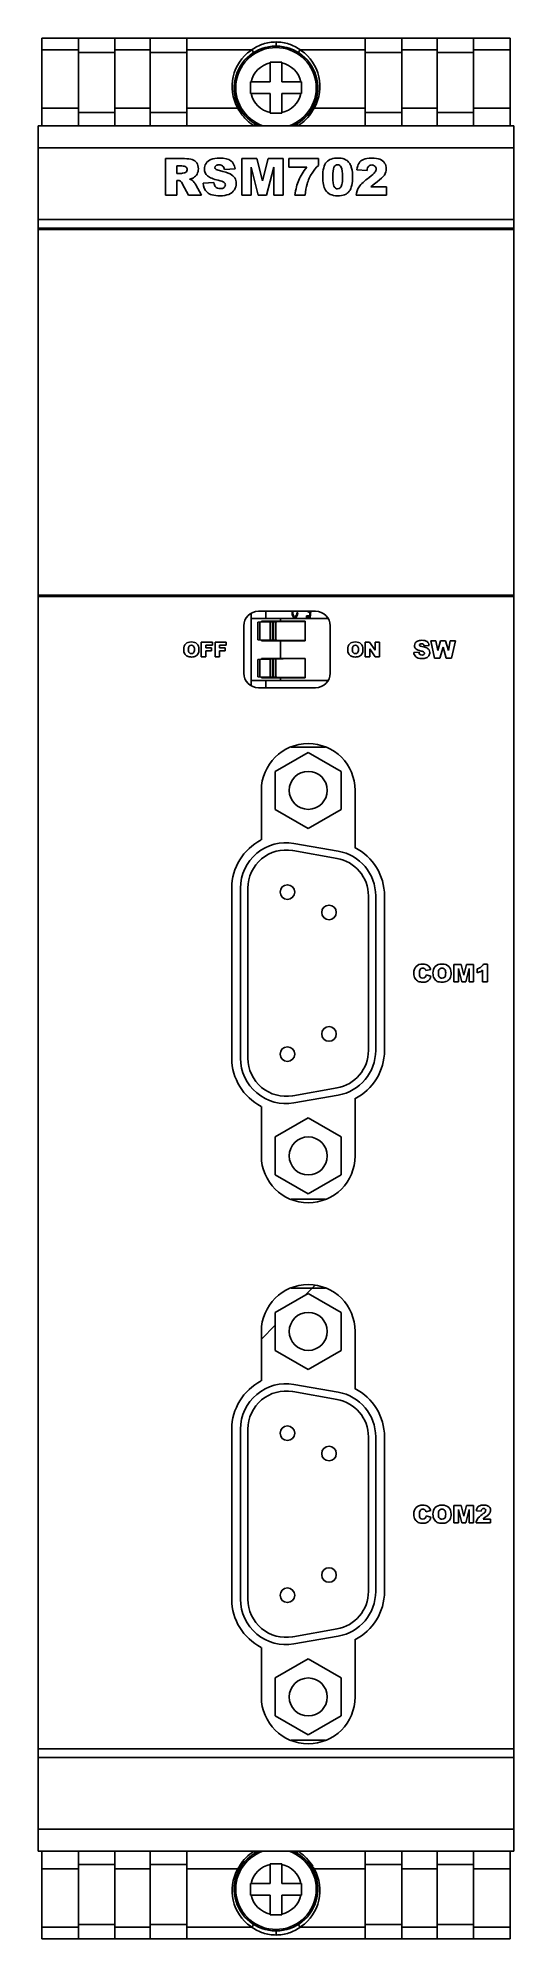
# Model space of a CAD drawing. Header units: inches. Extents: x 0 to 32, y 0 to 130.
import ezdxf

# ---------------------------------------------------------------- set-up
doc = ezdxf.new("R2010")
doc.units = ezdxf.units.IN
doc.header["$LTSCALE"] = 1.21
doc.header["$MEASUREMENT"] = 0
doc.layers.get('0').update_dxf_attribs({"linetype": 'CONTINUOUS'})
doc.layers.add('02___PRT_ALL_AXES', color=7, linetype='CONTINUOUS')
doc.layers.add('03___PRT_ALL_CURVES', color=7, linetype='CONTINUOUS')

msp = doc.modelspace()

# ---------------------------------------------------------------- linework, layer by layer
at = {"color": 7, "linetype": 'Continuous'}
for p, q in [((0, 130), (0, 124)), ((32, 130), (32, 124)), ((16, 129.73), (16, 129.45)), ((15.6, 127), (15.6, 128.35)), ((15.6, 128.35), (16.4, 128.35)), ((16.4, 128.35), (16.4, 127)), ((14.25, 127), (14.25, 126.2)), ((14.25, 127), (15.6, 127)), ((14.25, 126.2), (15.6, 126.2)), ((15.6, 124.85), (15.6, 126.2)), ((16.4, 127), (17.75, 127)), ((16.4, 124.85), (16.4, 126.2)), ((17.75, 126.2), (16.4, 126.2)), ((17.75, 126.2), (17.75, 127)), ((16.4, 124.85), (15.6, 124.85)), ((-0.25, 6), (-0.25, 124)), ((32.25, 124), (-0.25, 124)), ((14.5, 124), (14.58, 124.13)), ((17.5, 124), (17.42, 124.13)), ((32.25, 6), (32.25, 124)), ((32.25, 122.5), (-0.25, 122.5)), ((32.25, 117.6), (-0.25, 117.6)), ((-0.25, 117), (32.25, 117)), ((32.25, 116.9), (-0.25, 116.9)), ((-0.25, 91.9), (32.25, 91.9)), ((-0.25, 91.8), (32.25, 91.8)), ((14.3, 90.65), (14.3, 85.72)), ((14.3, 90.3), (19.55, 90.3)), ((14.75, 90.05), (17.35, 90.1)), ((14.75, 90.05), (14.75, 88.85)), ((14.9, 88.84), (14.9, 90.06)), ((15.01, 90.11), (15.01, 90.06)), ((18, 90.11), (15.01, 90.11)), ((15.3, 90.3), (15.3, 90.8)), ((15.6, 90.07), (15.6, 88.83)), ((15.75, 88.83), (15.75, 90.07)), ((15.83, 90.07), (15.83, 88.83)), ((15.98, 90.08), (15.98, 88.82)), ((16.3, 90.3), (16.3, 90.11)), ((16.5, 90.11), (16.5, 90.09)), ((17.35, 90.1), (18, 90.1)), ((17.48, 90.7), (17.43, 90.7)), ((18, 90.11), (18, 88.78)), ((18.09, 90.48), (18.09, 90.37)), ((18.29, 90.48), (18.09, 90.48)), ((18.09, 90.37), (18.33, 90.37)), ((18.29, 90.48), (18.33, 90.76)), ((18.39, 90.8), (18.33, 90.37)), ((17.35, 88.8), (14.75, 88.85)), ((15.01, 88.84), (15.01, 88.78)), ((15.01, 88.78), (18, 88.78)), ((16.3, 88.78), (16.3, 87.57)), ((16.5, 88.81), (16.5, 88.78)), ((18, 88.8), (17.35, 88.8)), ((14.75, 87.51), (17.35, 87.56)), ((14.75, 87.51), (14.75, 86.31)), ((14.9, 86.3), (14.9, 87.52)), ((15.01, 87.52), (15.01, 87.57)), ((18, 87.57), (15.01, 87.57)), ((15.6, 87.53), (15.6, 86.29)), ((15.75, 86.29), (15.75, 87.53)), ((15.83, 87.53), (15.83, 86.29)), ((15.98, 87.54), (15.98, 86.28)), ((16.5, 87.57), (16.5, 87.55)), ((17.35, 87.56), (18, 87.56)), ((18, 87.57), (18, 86.24)), ((14.3, 86.07), (19.55, 86.07)), ((17.35, 86.26), (14.75, 86.31)), ((15.01, 86.24), (15.01, 86.3)), ((15.01, 86.24), (18, 86.24)), ((15.3, 85.57), (15.3, 86.07)), ((16.3, 86.24), (16.3, 86.07)), ((16.5, 86.27), (16.5, 86.24)), ((18, 86.26), (17.35, 86.26)), ((18.2, 81.15), (15.95, 79.85)), ((17.03, 81.5), (19.37, 81.5)), ((20.45, 79.85), (18.2, 81.15)), ((15.95, 79.85), (15.95, 77.25)), ((20.45, 79.85), (20.45, 77.25)), ((15.95, 77.25), (18.2, 75.95)), ((18.2, 75.95), (20.45, 77.25)), ((17.14, 74.43), (20.17, 73.9)), ((20.25, 74.39), (17.22, 74.92)), ((13.58, 71.87), (13.58, 60.23)), ((14.08, 71.87), (14.08, 60.23)), ((22.31, 60.76), (22.31, 71.34)), ((22.81, 71.34), (22.81, 60.76)), ((20.17, 58.2), (17.14, 57.67)), ((17.22, 57.18), (20.25, 57.71)), ((18.2, 56.15), (15.95, 54.85)), ((20.45, 54.85), (18.2, 56.15)), ((15.95, 54.85), (15.95, 52.25)), ((20.45, 52.25), (20.45, 54.85)), ((15.95, 52.25), (18.2, 50.95)), ((18.2, 50.95), (20.45, 52.25)), ((17.03, 50.6), (19.37, 50.6)), ((17.03, 44.5), (19.37, 44.5)), ((18.2, 44.15), (15.95, 42.85)), ((20.45, 42.85), (18.2, 44.15)), ((15.95, 42.85), (15.95, 40.25)), ((20.45, 42.85), (20.45, 40.25)), ((15.95, 40.25), (18.2, 38.95)), ((18.2, 38.95), (20.45, 40.25)), ((20.25, 37.39), (17.22, 37.92)), ((17.14, 37.43), (20.17, 36.9)), ((13.58, 34.87), (13.58, 23.23)), ((14.08, 34.87), (14.08, 23.23)), ((22.31, 23.76), (22.31, 34.34)), ((22.81, 34.34), (22.81, 23.76)), ((20.17, 21.2), (17.14, 20.67)), ((17.22, 20.18), (20.25, 20.71)), ((18.2, 19.15), (15.95, 17.85)), ((20.45, 17.85), (18.2, 19.15)), ((15.95, 17.85), (15.95, 15.25)), ((20.45, 15.25), (20.45, 17.85)), ((15.95, 15.25), (18.2, 13.95)), ((18.2, 13.95), (20.45, 15.25)), ((17.03, 13.6), (19.37, 13.6)), ((32.25, 13), (-0.25, 13)), ((32.25, 12.4), (-0.25, 12.4)), ((32.25, 7.5), (-0.25, 7.5)), ((32.25, 6), (-0.25, 6)), ((0, 6), (0, 0)), ((14.5, 6), (14.58, 5.87)), ((17.5, 6), (17.42, 5.87)), ((32, 6), (32, 0)), ((15.6, 5.15), (16.4, 5.15)), ((15.6, 3.8), (15.6, 5.15)), ((16.4, 5.15), (16.4, 3.8)), ((14.25, 3.8), (15.6, 3.8)), ((14.25, 3.8), (14.25, 3)), ((14.25, 3), (15.6, 3)), ((15.6, 1.65), (15.6, 3)), ((16.4, 3.8), (17.75, 3.8)), ((17.75, 3), (16.4, 3)), ((16.4, 1.65), (16.4, 3)), ((17.75, 3), (17.75, 3.8)), ((16.4, 1.65), (15.6, 1.65)), ((16, 0.27), (16, 0.55))]:
    msp.add_line(p, q, dxfattribs=at)
at = {"color": 2, "linetype": 'Continuous'}
for p, q in [((15.46, 116.9), (15.56, 117)), ((31.26, 116.9), (31.36, 117)), ((6.16, 91.8), (6.26, 91.9)), ((21.97, 91.8), (22.07, 91.9)), ((18.02, 44.04), (18.66, 44.69)), ((15, 41.02), (15.95, 41.97))]:
    msp.add_line(p, q, dxfattribs=at)
at = {"color": 7, "linetype": 'Continuous'}
for centre, radius in [((18.2, 78.55), 1.3), ((16.78, 71.59), 0.5), ((19.62, 70.2), 0.5), ((19.62, 61.89), 0.5), ((16.78, 60.51), 0.5), ((18.2, 53.55), 1.3), ((18.2, 41.55), 1.3), ((16.78, 34.59), 0.5), ((19.62, 33.2), 0.5), ((19.62, 24.89), 0.5), ((16.78, 23.51), 0.5), ((18.2, 16.55), 1.3)]:
    msp.add_circle(centre, radius, dxfattribs=at)
for centre, radius, start, end in [((16, 126.69), 3, 124.6587, 209.7817), ((16, 126.6), 2.85, 293.7203, 246.2797), ((16, 126.6), 2.75, 288.8396, 251.1604), ((16, 126.7), 2.99, 123.2156, 124.67), ((16, 126.7), 2.99, 55.3293, 56.7841), ((16, 126.69), 3, 330.2182, 55.3407), ((16, 126.6), 1.75, 103.213, 166.787), ((16, 126.6), 1.75, 13.213, 76.787), ((16, 126.6), 1.75, 193.213, 256.787), ((16, 126.6), 1.75, 283.213, 346.787), ((16.32, 126.75), 3.31, 207.8927, 209.2051), ((16.29, 126.73), 3.28, 209.1974, 213.4792), ((15.69, 126.74), 3.29, 327.7861, 330.7823), ((15.7, 126.74), 3.29, 330.7803, 332.1105), ((16.08, 126.53), 2.98, 233.2974, 238.097), ((1.55, 116), 1, 90, 114.4508), ((30.45, 116), 1, 65.5492, 90), ((1.55, 92.8), 1, 245.5492, 270), ((30.45, 92.8), 1, 270, 294.4508), ((16.68, 71.87), 3.1, 80, 180), ((16.68, 71.87), 2.6, 80, 180), ((19.71, 71.34), 3.1, 0, 80), ((19.71, 71.34), 2.6, 0, 80), ((16.68, 60.23), 3.1, 180, 280), ((16.68, 60.23), 2.6, 180, 280), ((19.71, 60.76), 2.6, 280, 360), ((19.71, 60.76), 3.1, 280, 360), ((16.68, 34.87), 3.1, 80, 180), ((16.68, 34.87), 2.6, 80, 180), ((19.71, 34.34), 2.6, 0, 80), ((19.71, 34.34), 3.1, 0, 80), ((19.71, 23.76), 2.6, 280, 360), ((19.71, 23.76), 3.1, 280, 360), ((16.68, 23.23), 3.1, 180, 280), ((16.68, 23.23), 2.6, 180, 280), ((16, 3.4), 2.85, 113.7203, 66.2797), ((16, 3.4), 2.75, 108.8396, 71.1604), ((16, 3.31), 3, 150.2182, 235.3408), ((16.3, 3.26), 3.29, 150.7791, 152.1106), ((16.31, 3.26), 3.29, 147.7497, 150.7811), ((16, 3.4), 1.75, 103.213, 166.787), ((16, 3.4), 1.75, 13.213, 76.787), ((16, 3.31), 3, 304.6584, 29.7817), ((15.69, 3.26), 3.29, 29.2093, 31.2378), ((15.68, 3.25), 3.31, 27.8942, 29.2119), ((16, 3.4), 1.75, 193.213, 256.787), ((16, 3.4), 1.75, 283.213, 346.787), ((16, 3.31), 3, 235.3272, 236.7808), ((16, 3.31), 3, 303.2188, 304.6718)]:
    msp.add_arc(centre, radius, start, end, dxfattribs=at)
for points, knots in [([(14.36, 129.2), (14.59, 129.36), (15.11, 129.63), (15.7, 129.73), (16, 129.73)], [0, 0, 0, 0, 0.485796, 1, 1, 1, 1]), ([(14.36, 129.2), (14.37, 129.18), (14.41, 129.14), (14.44, 129.08), (14.46, 129.03), (14.45, 128.99), (14.44, 128.98)], [0, 0, 0, 0, 0.308291, 0.616822, 0.857275, 1, 1, 1, 1]), ([(16, 129.73), (16.3, 129.73), (16.89, 129.63), (17.41, 129.36), (17.64, 129.2)], [0, 0, 0, 0, 0.514214, 1, 1, 1, 1]), ([(17.64, 129.2), (17.63, 129.18), (17.59, 129.14), (17.56, 129.08), (17.54, 129.03), (17.55, 128.99), (17.56, 128.98)], [0, 0, 0, 0, 0.30827, 0.616844, 0.857318, 1, 1, 1, 1]), ([(13.4, 125.2), (13.41, 125.21), (13.45, 125.22), (13.51, 125.21), (13.53, 125.18)], [0, 0, 0, 0, 0.323908, 1, 1, 1, 1]), ([(14.3, 124.14), (14.22, 124.2), (13.94, 124.42), (13.71, 124.7), (13.56, 124.92)], [0, 0, 0, 0, 0.256394, 1, 1, 1, 1]), ([(18.48, 124.98), (18.36, 124.79), (18.07, 124.42), (17.7, 124.13), (17.5, 124)], [0, 0, 0, 0, 0.489118, 1, 1, 1, 1]), ([(18.6, 125.2), (18.59, 125.21), (18.55, 125.22), (18.49, 125.21), (18.47, 125.18)], [0, 0, 0, 0, 0.323906, 1, 1, 1, 1]), ([(17.1, 90.66), (17.1, 90.68), (17.1, 90.7), (17.11, 90.75), (17.11, 90.78), (17.12, 90.8), (17.12, 90.8)], [0, 0, 0, 0, 0.31433, 0.619891, 0.919664, 1, 1, 1, 1]), ([(17.28, 90.35), (17.28, 90.35), (17.26, 90.35), (17.24, 90.35), (17.23, 90.36), (17.21, 90.37), (17.19, 90.38), (17.18, 90.4), (17.16, 90.42), (17.15, 90.44), (17.14, 90.46), (17.13, 90.49), (17.12, 90.51), (17.11, 90.54), (17.11, 90.57), (17.1, 90.6), (17.1, 90.63), (17.1, 90.65), (17.1, 90.66)], [0, 0, 0, 0, 0.049886, 0.098796, 0.147247, 0.196896, 0.248805, 0.303848, 0.362914, 0.426993, 0.493737, 0.561156, 0.630275, 0.700367, 0.772087, 0.84574, 0.921645, 1, 1, 1, 1]), ([(17.18, 90.8), (17.17, 90.79), (17.17, 90.77), (17.16, 90.74), (17.15, 90.7), (17.15, 90.68), (17.15, 90.67)], [0, 0, 0, 0, 0.246089, 0.494341, 0.744138, 1, 1, 1, 1]), ([(17.15, 90.67), (17.15, 90.65), (17.16, 90.63), (17.16, 90.59), (17.17, 90.55), (17.19, 90.52), (17.2, 90.5), (17.21, 90.49), (17.22, 90.48), (17.23, 90.47), (17.25, 90.46), (17.26, 90.46), (17.27, 90.45), (17.28, 90.45), (17.29, 90.45)], [0, 0, 0, 0, 0.153966, 0.298551, 0.436862, 0.57196, 0.636345, 0.696488, 0.751928, 0.803908, 0.853872, 0.902548, 0.950655, 1, 1, 1, 1]), ([(17.48, 90.7), (17.48, 90.69), (17.48, 90.66), (17.48, 90.63), (17.47, 90.59), (17.46, 90.56), (17.46, 90.53), (17.45, 90.5), (17.43, 90.47), (17.42, 90.45), (17.41, 90.42), (17.39, 90.4), (17.38, 90.38), (17.36, 90.37), (17.34, 90.36), (17.32, 90.35), (17.3, 90.35), (17.29, 90.35), (17.28, 90.35)], [0, 0, 0, 0, 0.085428, 0.16723, 0.245223, 0.320557, 0.392442, 0.462201, 0.529453, 0.594654, 0.656672, 0.713836, 0.766754, 0.816489, 0.863616, 0.908954, 0.954318, 1, 1, 1, 1]), ([(17.29, 90.45), (17.29, 90.45), (17.3, 90.45), (17.31, 90.46), (17.33, 90.46), (17.34, 90.47), (17.35, 90.48), (17.36, 90.49), (17.37, 90.5), (17.38, 90.52), (17.39, 90.54), (17.4, 90.55), (17.41, 90.57), (17.41, 90.6), (17.42, 90.62), (17.42, 90.64), (17.42, 90.67), (17.43, 90.69), (17.43, 90.7)], [0, 0, 0, 0, 0.046155, 0.091161, 0.135946, 0.182132, 0.23022, 0.28074, 0.334923, 0.393417, 0.455811, 0.52103, 0.590117, 0.662781, 0.739982, 0.822089, 0.908424, 1, 1, 1, 1]), ([(18.26, 90.74), (18.25, 90.74), (18.24, 90.74), (18.22, 90.74), (18.2, 90.75), (18.18, 90.76), (18.16, 90.78), (18.15, 90.79), (18.14, 90.8), (18.14, 90.8)], [0, 0, 0, 0, 0.154884, 0.305535, 0.456363, 0.612868, 0.77603, 0.949515, 1, 1, 1, 1]), ([(18.33, 90.76), (18.32, 90.76), (18.31, 90.75), (18.29, 90.74), (18.27, 90.74), (18.26, 90.74), (18.26, 90.74)], [0, 0, 0, 0, 0.2813, 0.541268, 0.779773, 1, 1, 1, 1]), ([(13.52, 5.02), (13.64, 5.21), (13.93, 5.58), (14.3, 5.87), (14.5, 6)], [0, 0, 0, 0, 0.489174, 1, 1, 1, 1]), ([(17.5, 6), (17.71, 5.87), (18.09, 5.56), (18.39, 5.17), (18.51, 4.97)], [0, 0, 0, 0, 0.512393, 1, 1, 1, 1]), ([(13.4, 4.8), (13.41, 4.79), (13.45, 4.78), (13.51, 4.79), (13.53, 4.82)], [0, 0, 0, 0, 0.323903, 1, 1, 1, 1]), ([(18.6, 4.8), (18.59, 4.79), (18.55, 4.78), (18.49, 4.79), (18.47, 4.82)], [0, 0, 0, 0, 0.323908, 1, 1, 1, 1]), ([(14.36, 0.8), (14.37, 0.82), (14.41, 0.86), (14.44, 0.92), (14.46, 0.97), (14.45, 1.01), (14.44, 1.02)], [0, 0, 0, 0, 0.308272, 0.616844, 0.857316, 1, 1, 1, 1]), ([(16, 0.27), (15.7, 0.27), (15.11, 0.37), (14.59, 0.64), (14.36, 0.8)], [0, 0, 0, 0, 0.514195, 1, 1, 1, 1]), ([(17.64, 0.8), (17.41, 0.64), (16.89, 0.37), (16.3, 0.27), (16, 0.27)], [0, 0, 0, 0, 0.485769, 1, 1, 1, 1]), ([(17.64, 0.8), (17.63, 0.82), (17.59, 0.86), (17.56, 0.92), (17.54, 0.97), (17.55, 1.01), (17.56, 1.02)], [0, 0, 0, 0, 0.308293, 0.616831, 0.857285, 1, 1, 1, 1])]:
    msp.add_open_spline(points, degree=3, knots=knots, dxfattribs=at)
at = {"layer": '02___PRT_ALL_AXES', "color": 7, "linetype": 'Continuous'}
for p, q in [((32, 130), (0, 130)), ((2.5, 130), (2.5, 124)), ((5, 130), (5, 124)), ((7.4, 130), (7.4, 124)), ((9.9, 130), (9.9, 124)), ((22.1, 130), (22.1, 124)), ((24.6, 130), (24.6, 124)), ((27, 130), (27, 124)), ((29.5, 130), (29.5, 124)), ((2.5, 129.2), (0, 129.2)), ((2.5, 129), (5, 129)), ((7.4, 129.2), (5, 129.2)), ((7.4, 129), (9.9, 129)), ((14.36, 129.2), (9.9, 129.2)), ((22.1, 129.2), (17.64, 129.2)), ((24.6, 129), (22.1, 129)), ((27, 129.2), (24.6, 129.2)), ((29.5, 129), (27, 129)), ((32, 129.2), (29.5, 129.2)), ((2.5, 125.2), (0, 125.2)), ((2.5, 124.9), (5, 124.9)), ((7.4, 125.2), (5, 125.2)), ((7.4, 124.9), (9.9, 124.9)), ((13.4, 125.2), (9.9, 125.2)), ((22.1, 125.2), (18.6, 125.2)), ((24.6, 124.9), (22.1, 124.9)), ((27, 125.2), (24.6, 125.2)), ((29.5, 124.9), (27, 124.9)), ((32, 125.2), (29.5, 125.2)), ((13.8, 89.8), (13.8, 86.57)), ((18.7, 90.8), (14.8, 90.8)), ((19.7, 86.57), (19.7, 89.8)), ((14.8, 85.57), (18.7, 85.57)), ((15, 78.55), (15, 75.16)), ((21.4, 74.63), (21.4, 78.55)), ((12.98, 71.87), (12.98, 60.23)), ((23.41, 60.76), (23.41, 71.34)), ((21.4, 53.55), (21.4, 57.47)), ((15, 56.94), (15, 53.55)), ((15, 41.55), (15, 38.16)), ((21.4, 37.63), (21.4, 41.55)), ((12.98, 34.87), (12.98, 23.23)), ((23.41, 23.76), (23.41, 34.34)), ((15, 19.94), (15, 16.55)), ((21.4, 16.55), (21.4, 20.47)), ((2.5, 6), (2.5, 0)), ((5, 6), (5, 0)), ((7.4, 6), (7.4, 0)), ((9.9, 6), (9.9, 0)), ((22.1, 6), (22.1, 0)), ((24.6, 6), (24.6, 0)), ((27, 6), (27, 0)), ((29.5, 6), (29.5, 0)), ((2.5, 4.8), (0, 4.8)), ((2.5, 5.1), (5, 5.1)), ((7.4, 4.8), (5, 4.8)), ((7.4, 5.1), (9.9, 5.1)), ((13.4, 4.8), (9.9, 4.8)), ((22.1, 4.8), (18.6, 4.8)), ((24.6, 5.1), (22.1, 5.1)), ((27, 4.8), (24.6, 4.8)), ((29.5, 5.1), (27, 5.1)), ((32, 4.8), (29.5, 4.8)), ((2.5, 0.8), (0, 0.8)), ((32, 0), (0, 0)), ((2.5, 1), (5, 1)), ((7.4, 0.8), (5, 0.8)), ((7.4, 1), (9.9, 1)), ((14.36, 0.8), (9.9, 0.8)), ((22.1, 0.8), (17.64, 0.8)), ((24.6, 1), (22.1, 1)), ((27, 0.8), (24.6, 0.8)), ((29.5, 1), (27, 1)), ((32, 0.8), (29.5, 0.8))]:
    msp.add_line(p, q, dxfattribs=at)
for centre, radius, start, end in [((14.8, 89.8), 1, 90, 180), ((18.7, 89.8), 1, 0, 90), ((14.8, 86.57), 1, 180, 270), ((18.7, 86.57), 1, 270, 0), ((18.2, 78.55), 3.2, 0, 180), ((16.68, 71.87), 3.7, 117.091, 180), ((19.71, 71.34), 3.7, 0, 62.909), ((16.68, 60.23), 3.7, 180, 242.909), ((19.71, 60.76), 3.7, 297.091, 0), ((18.2, 53.55), 3.2, 180, 0), ((18.2, 41.55), 3.2, 0, 180), ((16.68, 34.87), 3.7, 117.091, 180), ((19.71, 34.34), 3.7, 0, 62.909), ((19.71, 23.76), 3.7, 297.091, 0), ((16.68, 23.23), 3.7, 180, 242.909), ((18.2, 16.55), 3.2, 180, 0)]:
    msp.add_arc(centre, radius, start, end, dxfattribs=at)
at = {"layer": '03___PRT_ALL_CURVES', "color": 4, "linetype": 'Continuous'}
for p, q in [((8.45, 121.75), (8.45, 119.25)), ((9.74, 121.75), (8.45, 121.75)), ((9.22, 120.74), (9.22, 121.25)), ((9.22, 121.25), (9.56, 121.25)), ((12.48, 121), (13.21, 121.05)), ((13.67, 121.75), (13.67, 119.25)), ((14.68, 121.75), (13.67, 121.75)), ((14.3, 119.25), (14.3, 121.16)), ((14.3, 121.16), (14.79, 119.25)), ((15.07, 120.23), (14.68, 121.75)), ((15.46, 121.75), (15.07, 120.23)), ((15.36, 119.25), (15.85, 121.16)), ((16.48, 121.75), (15.46, 121.75)), ((15.85, 121.16), (15.85, 119.25)), ((16.48, 119.25), (16.48, 121.75)), ((16.87, 121.75), (16.87, 121.16)), ((18.9, 121.75), (16.87, 121.75)), ((16.87, 121.16), (18.11, 121.16)), ((18.9, 121.28), (18.9, 121.75)), ((21.52, 120.99), (22.22, 120.94)), ((9.55, 120.74), (9.22, 120.74)), ((9.22, 119.25), (9.22, 120.26)), ((9.22, 120.26), (9.29, 120.26)), ((9.62, 120.01), (10.03, 119.25)), ((10.91, 119.25), (10.53, 119.97)), ((11.75, 120.12), (11.02, 120.08)), ((22.47, 119.82), (22.63, 119.97)), ((23.55, 119.82), (22.47, 119.82)), ((22.63, 119.97), (22.91, 120.17)), ((23.55, 119.25), (23.55, 119.82)), ((8.45, 119.25), (9.22, 119.25)), ((10.03, 119.25), (10.91, 119.25)), ((13.67, 119.25), (14.3, 119.25)), ((14.79, 119.25), (15.36, 119.25)), ((15.85, 119.25), (16.48, 119.25)), ((17.29, 119.25), (17.99, 119.25)), ((21.47, 119.25), (23.55, 119.25)), ((10.9, 88.68), (10.9, 87.68)), ((11.67, 88.68), (10.9, 88.68)), ((11.21, 88.3), (11.21, 88.47)), ((11.21, 88.47), (11.67, 88.47)), ((11.67, 88.47), (11.67, 88.68)), ((11.84, 88.68), (11.84, 87.68)), ((12.6, 88.68), (11.84, 88.68)), ((12.15, 88.3), (12.15, 88.47)), ((12.15, 88.47), (12.6, 88.47)), ((12.6, 88.47), (12.6, 88.68)), ((22.1, 88.68), (22.1, 87.68)), ((22.39, 88.68), (22.1, 88.68)), ((22.77, 88.13), (22.39, 88.68)), ((22.77, 88.68), (22.77, 88.13)), ((23.06, 88.68), (22.77, 88.68)), ((23.06, 87.68), (23.06, 88.68)), ((26.11, 88.43), (26.46, 88.45)), ((26.57, 88.78), (26.83, 87.58)), ((26.92, 88.78), (26.57, 88.78)), ((27.05, 88.11), (26.92, 88.78)), ((27.23, 88.78), (27.05, 88.11)), ((27.58, 88.78), (27.23, 88.78)), ((27.77, 88.11), (27.58, 88.78)), ((27.89, 88.78), (27.77, 88.11)), ((28.25, 88.78), (27.89, 88.78)), ((27.98, 87.58), (28.25, 88.78)), ((10.9, 87.68), (11.21, 87.68)), ((11.6, 88.3), (11.21, 88.3)), ((11.21, 87.68), (11.21, 88.09)), ((11.21, 88.09), (11.6, 88.09)), ((11.6, 88.09), (11.6, 88.3)), ((11.84, 87.68), (12.15, 87.68)), ((12.53, 88.3), (12.15, 88.3)), ((12.15, 87.68), (12.15, 88.09)), ((12.15, 88.09), (12.53, 88.09)), ((12.53, 88.09), (12.53, 88.3)), ((22.1, 87.68), (22.4, 87.68)), ((22.4, 87.68), (22.4, 88.23)), ((22.4, 88.23), (22.77, 87.68)), ((22.77, 87.68), (23.06, 87.68)), ((25.77, 88), (25.41, 87.98)), ((26.83, 87.58), (27.2, 87.58)), ((27.2, 87.58), (27.41, 88.34)), ((27.41, 88.34), (27.62, 87.58)), ((27.62, 87.58), (27.98, 87.58)), ((28.15, 66.65), (28.15, 65.45)), ((28.64, 66.65), (28.15, 66.65)), ((28.46, 65.45), (28.46, 66.37)), ((28.46, 66.37), (28.69, 65.45)), ((28.83, 65.92), (28.64, 66.65)), ((29.02, 66.65), (28.83, 65.92)), ((28.97, 65.45), (29.2, 66.37)), ((29.5, 66.65), (29.02, 66.65)), ((29.2, 66.37), (29.2, 65.45)), ((29.5, 65.45), (29.5, 66.65)), ((29.75, 66.35), (29.75, 66.08)), ((30.44, 66.67), (30.17, 66.67)), ((30.44, 65.45), (30.44, 66.67)), ((26.24, 66.22), (26.57, 66.3)), ((26.58, 65.84), (26.26, 65.94)), ((28.15, 65.45), (28.46, 65.45)), ((28.69, 65.45), (28.97, 65.45)), ((29.2, 65.45), (29.5, 65.45)), ((30.11, 66.25), (30.11, 65.45)), ((30.11, 65.45), (30.44, 65.45)), ((26.24, 29.22), (26.57, 29.3)), ((26.58, 28.84), (26.26, 28.94)), ((28.15, 29.65), (28.15, 28.45)), ((28.64, 29.65), (28.15, 29.65)), ((28.46, 28.45), (28.46, 29.37)), ((28.46, 29.37), (28.69, 28.45)), ((28.83, 28.92), (28.64, 29.65)), ((29.02, 29.65), (28.83, 28.92)), ((28.97, 28.45), (29.2, 29.37)), ((29.5, 29.65), (29.02, 29.65)), ((29.2, 29.37), (29.2, 28.45)), ((29.5, 28.45), (29.5, 29.65)), ((29.69, 29.29), (30.02, 29.26)), ((30.14, 28.72), (30.22, 28.79)), ((30.66, 28.72), (30.14, 28.72)), ((30.22, 28.79), (30.36, 28.89)), ((30.66, 28.45), (30.66, 28.72)), ((28.15, 28.45), (28.46, 28.45)), ((28.69, 28.45), (28.97, 28.45)), ((29.2, 28.45), (29.5, 28.45)), ((29.66, 28.45), (30.66, 28.45))]:
    msp.add_line(p, q, dxfattribs=at)
for points in [[(9.56, 121.25), (9.7, 121.25), (9.8, 121.22), (9.85, 121.18)], [(10.28, 121.69), (10.16, 121.73), (9.97, 121.75), (9.74, 121.75)], [(9.85, 121.18), (9.9, 121.14), (9.93, 121.07), (9.93, 120.99)], [(9.93, 120.99), (9.93, 120.94), (9.91, 120.89), (9.88, 120.85)], [(10.59, 121.46), (10.51, 121.57), (10.41, 121.65), (10.28, 121.69)], [(10.7, 121.06), (10.7, 121.21), (10.66, 121.35), (10.59, 121.46)], [(10.61, 120.7), (10.67, 120.8), (10.7, 120.92), (10.7, 121.06)], [(11.22, 121.42), (11.15, 121.31), (11.11, 121.19), (11.11, 121.06)], [(11.11, 121.06), (11.11, 120.86), (11.19, 120.7), (11.33, 120.58)], [(11.56, 121.69), (11.41, 121.63), (11.3, 121.54), (11.22, 121.42)], [(12.18, 121.79), (11.91, 121.79), (11.71, 121.76), (11.56, 121.69)], [(11.83, 121.13), (11.83, 121.19), (11.85, 121.23), (11.9, 121.27)], [(11.88, 121.02), (11.85, 121.05), (11.83, 121.09), (11.83, 121.13)], [(12.14, 120.93), (12.01, 120.96), (11.92, 120.99), (11.88, 121.02)], [(11.9, 121.27), (11.94, 121.31), (12.01, 121.33), (12.1, 121.33)], [(12.1, 121.33), (12.21, 121.33), (12.29, 121.3), (12.35, 121.25)], [(12.87, 120.71), (12.72, 120.78), (12.48, 120.86), (12.14, 120.93)], [(12.91, 121.61), (12.74, 121.73), (12.49, 121.79), (12.18, 121.79)], [(12.35, 121.25), (12.42, 121.2), (12.46, 121.12), (12.48, 121)], [(13.21, 121.05), (13.17, 121.31), (13.07, 121.49), (12.91, 121.61)], [(18.11, 121.16), (17.85, 120.85), (17.67, 120.55), (17.55, 120.28)], [(18.46, 120.76), (18.58, 120.95), (18.72, 121.12), (18.9, 121.28)], [(19.45, 121.51), (19.28, 121.32), (19.19, 120.98), (19.19, 120.51)], [(20.23, 121.79), (19.88, 121.79), (19.62, 121.7), (19.45, 121.51)], [(19.88, 120.51), (19.88, 120.82), (19.9, 121.04), (19.96, 121.15)], [(19.96, 121.15), (20.01, 121.27), (20.09, 121.33), (20.2, 121.33)], [(20.2, 121.33), (20.32, 121.33), (20.4, 121.27), (20.46, 121.16)], [(20.64, 121.73), (20.53, 121.77), (20.4, 121.79), (20.23, 121.79)], [(20.46, 121.16), (20.51, 121.04), (20.54, 120.82), (20.54, 120.49)], [(20.91, 121.57), (20.84, 121.63), (20.75, 121.69), (20.64, 121.73)], [(21.07, 121.36), (21.03, 121.43), (20.98, 121.5), (20.91, 121.57)], [(21.16, 121.1), (21.14, 121.2), (21.11, 121.28), (21.07, 121.36)], [(21.23, 120.52), (21.23, 120.72), (21.21, 120.91), (21.16, 121.1)], [(21.67, 121.45), (21.6, 121.34), (21.55, 121.19), (21.52, 120.99)], [(21.98, 121.7), (21.84, 121.65), (21.74, 121.56), (21.67, 121.45)], [(22.53, 121.79), (22.29, 121.79), (22.11, 121.76), (21.98, 121.7)], [(22.22, 120.94), (22.23, 121.08), (22.27, 121.18), (22.33, 121.23)], [(22.33, 121.23), (22.38, 121.29), (22.46, 121.32), (22.55, 121.32)], [(23.1, 121.71), (22.96, 121.76), (22.77, 121.79), (22.53, 121.79)], [(22.55, 121.32), (22.63, 121.32), (22.7, 121.29), (22.76, 121.23)], [(22.76, 121.23), (22.81, 121.18), (22.84, 121.12), (22.84, 121.04)], [(22.84, 121.04), (22.84, 120.97), (22.81, 120.9), (22.76, 120.82)], [(23.42, 121.45), (23.34, 121.57), (23.23, 121.65), (23.1, 121.71)], [(23.4, 120.63), (23.49, 120.77), (23.53, 120.91), (23.53, 121.06)], [(23.53, 121.06), (23.53, 121.21), (23.5, 121.34), (23.42, 121.45)], [(9.29, 120.26), (9.36, 120.26), (9.43, 120.24), (9.48, 120.21)], [(9.48, 120.21), (9.52, 120.18), (9.57, 120.11), (9.62, 120.01)], [(9.75, 120.77), (9.65, 120.75), (9.58, 120.74), (9.55, 120.74)], [(9.88, 120.85), (9.85, 120.81), (9.81, 120.78), (9.75, 120.77)], [(10.1, 120.35), (10.21, 120.38), (10.31, 120.41), (10.37, 120.45)], [(10.3, 120.26), (10.26, 120.29), (10.19, 120.32), (10.1, 120.35)], [(10.42, 120.13), (10.37, 120.2), (10.33, 120.24), (10.3, 120.26)], [(10.37, 120.45), (10.47, 120.51), (10.56, 120.6), (10.61, 120.7)], [(10.53, 119.97), (10.51, 120.01), (10.48, 120.06), (10.42, 120.13)], [(11.02, 120.08), (11.04, 119.82), (11.13, 119.62), (11.3, 119.45)], [(11.33, 120.58), (11.47, 120.45), (11.72, 120.35), (12.06, 120.27)], [(11.85, 119.85), (11.8, 119.91), (11.77, 120), (11.75, 120.12)], [(12.19, 119.7), (12.04, 119.7), (11.93, 119.75), (11.85, 119.85)], [(12.06, 120.27), (12.26, 120.23), (12.39, 120.18), (12.45, 120.13)], [(12.45, 119.78), (12.39, 119.72), (12.3, 119.7), (12.19, 119.7)], [(12.45, 120.13), (12.51, 120.08), (12.54, 120.02), (12.54, 119.96)], [(12.54, 119.96), (12.54, 119.89), (12.51, 119.83), (12.45, 119.78)], [(12.78, 119.31), (12.94, 119.38), (13.07, 119.48), (13.16, 119.62)], [(13.19, 120.43), (13.12, 120.54), (13.01, 120.63), (12.87, 120.71)], [(13.16, 119.62), (13.24, 119.75), (13.29, 119.9), (13.29, 120.06)], [(13.29, 120.06), (13.29, 120.2), (13.25, 120.32), (13.19, 120.43)], [(17.55, 120.28), (17.43, 120), (17.35, 119.66), (17.29, 119.25)], [(17.99, 119.25), (18.01, 119.54), (18.05, 119.8), (18.12, 120.01)], [(18.12, 120.01), (18.2, 120.29), (18.31, 120.54), (18.46, 120.76)], [(19.19, 120.51), (19.19, 120.32), (19.21, 120.14), (19.24, 119.98)], [(19.24, 119.98), (19.27, 119.82), (19.32, 119.7), (19.38, 119.6)], [(19.38, 119.6), (19.46, 119.47), (19.57, 119.37), (19.7, 119.31)], [(19.96, 119.86), (19.91, 119.97), (19.88, 120.19), (19.88, 120.51)], [(20.21, 119.68), (20.1, 119.68), (20.02, 119.74), (19.96, 119.86)], [(20.39, 119.75), (20.34, 119.71), (20.28, 119.68), (20.21, 119.68)], [(20.5, 119.99), (20.48, 119.88), (20.44, 119.8), (20.39, 119.75)], [(20.54, 120.49), (20.54, 120.26), (20.53, 120.1), (20.5, 119.99)], [(21, 119.52), (21.16, 119.73), (21.23, 120.07), (21.23, 120.52)], [(21.68, 119.83), (21.56, 119.65), (21.49, 119.45), (21.47, 119.25)], [(22.37, 120.47), (22.03, 120.23), (21.81, 120.01), (21.68, 119.83)], [(22.76, 120.82), (22.7, 120.74), (22.57, 120.62), (22.37, 120.47)], [(22.91, 120.17), (23.15, 120.34), (23.31, 120.49), (23.4, 120.63)], [(11.3, 119.45), (11.46, 119.29), (11.75, 119.21), (12.18, 119.21)], [(12.18, 119.21), (12.42, 119.21), (12.62, 119.24), (12.78, 119.31)], [(19.7, 119.31), (19.83, 119.24), (20, 119.21), (20.21, 119.21)], [(20.21, 119.21), (20.58, 119.21), (20.85, 119.31), (21, 119.52)], [(9.84, 88.57), (9.75, 88.47), (9.7, 88.35), (9.7, 88.18)], [(10.22, 88.7), (10.05, 88.7), (9.93, 88.66), (9.84, 88.57)], [(10.01, 88.18), (10.01, 88.28), (10.03, 88.36), (10.07, 88.4)], [(10.07, 88.4), (10.1, 88.45), (10.15, 88.47), (10.22, 88.47)], [(10.6, 88.57), (10.51, 88.66), (10.38, 88.7), (10.22, 88.7)], [(10.22, 88.47), (10.28, 88.47), (10.33, 88.45), (10.37, 88.4)], [(10.37, 88.4), (10.41, 88.36), (10.43, 88.29), (10.43, 88.2)], [(10.74, 88.19), (10.74, 88.35), (10.69, 88.48), (10.6, 88.57)], [(21.04, 88.57), (20.95, 88.47), (20.9, 88.35), (20.9, 88.18)], [(21.42, 88.7), (21.25, 88.7), (21.13, 88.66), (21.04, 88.57)], [(21.21, 88.18), (21.21, 88.28), (21.23, 88.36), (21.27, 88.4)], [(21.27, 88.4), (21.3, 88.45), (21.35, 88.47), (21.42, 88.47)], [(21.8, 88.57), (21.71, 88.66), (21.58, 88.7), (21.42, 88.7)], [(21.42, 88.47), (21.48, 88.47), (21.53, 88.45), (21.57, 88.4)], [(21.57, 88.4), (21.61, 88.36), (21.63, 88.29), (21.63, 88.2)], [(21.94, 88.19), (21.94, 88.35), (21.89, 88.48), (21.8, 88.57)], [(25.51, 88.63), (25.48, 88.57), (25.46, 88.52), (25.46, 88.45)], [(25.46, 88.45), (25.46, 88.36), (25.49, 88.28), (25.56, 88.22)], [(25.67, 88.76), (25.6, 88.73), (25.55, 88.68), (25.51, 88.63)], [(25.97, 88.81), (25.84, 88.81), (25.75, 88.79), (25.67, 88.76)], [(25.8, 88.49), (25.8, 88.51), (25.81, 88.54), (25.84, 88.55)], [(25.83, 88.44), (25.81, 88.45), (25.8, 88.47), (25.8, 88.49)], [(25.95, 88.39), (25.89, 88.41), (25.85, 88.42), (25.83, 88.44)], [(25.84, 88.55), (25.86, 88.57), (25.89, 88.58), (25.93, 88.58)], [(25.93, 88.58), (25.99, 88.58), (26.03, 88.57), (26.06, 88.55)], [(26.32, 88.72), (26.24, 88.78), (26.12, 88.81), (25.97, 88.81)], [(26.06, 88.55), (26.09, 88.52), (26.11, 88.48), (26.11, 88.43)], [(26.46, 88.45), (26.45, 88.57), (26.4, 88.66), (26.32, 88.72)], [(9.7, 88.18), (9.7, 88.07), (9.72, 87.97), (9.77, 87.89)], [(9.77, 87.89), (9.81, 87.81), (9.87, 87.76), (9.95, 87.72)], [(9.95, 87.72), (10.02, 87.69), (10.12, 87.67), (10.23, 87.67)], [(10.07, 87.97), (10.03, 88.01), (10.01, 88.08), (10.01, 88.18)], [(10.22, 87.9), (10.15, 87.9), (10.1, 87.92), (10.07, 87.97)], [(10.37, 87.96), (10.34, 87.92), (10.28, 87.9), (10.22, 87.9)], [(10.23, 87.67), (10.34, 87.67), (10.43, 87.69), (10.51, 87.73)], [(10.43, 88.2), (10.43, 88.08), (10.41, 88.01), (10.37, 87.96)], [(10.51, 87.73), (10.58, 87.77), (10.64, 87.83), (10.68, 87.9)], [(10.68, 87.9), (10.72, 87.98), (10.74, 88.08), (10.74, 88.19)], [(20.9, 88.18), (20.9, 88.07), (20.92, 87.97), (20.97, 87.89)], [(20.97, 87.89), (21.01, 87.81), (21.07, 87.76), (21.15, 87.72)], [(21.15, 87.72), (21.22, 87.69), (21.32, 87.67), (21.43, 87.67)], [(21.26, 87.97), (21.23, 88.01), (21.21, 88.08), (21.21, 88.18)], [(21.42, 87.9), (21.35, 87.9), (21.3, 87.92), (21.26, 87.97)], [(21.57, 87.96), (21.54, 87.92), (21.48, 87.9), (21.42, 87.9)], [(21.43, 87.67), (21.54, 87.67), (21.63, 87.69), (21.71, 87.73)], [(21.63, 88.2), (21.63, 88.08), (21.61, 88.01), (21.57, 87.96)], [(21.71, 87.73), (21.78, 87.77), (21.84, 87.83), (21.88, 87.9)], [(21.88, 87.9), (21.92, 87.98), (21.94, 88.08), (21.94, 88.19)], [(25.41, 87.98), (25.42, 87.86), (25.47, 87.76), (25.55, 87.68)], [(25.55, 87.68), (25.63, 87.6), (25.77, 87.56), (25.97, 87.56)], [(25.56, 88.22), (25.63, 88.16), (25.75, 88.11), (25.91, 88.08)], [(25.81, 87.87), (25.79, 87.9), (25.78, 87.95), (25.77, 88)], [(25.98, 87.8), (25.91, 87.8), (25.85, 87.82), (25.81, 87.87)], [(25.91, 88.08), (26.01, 88.05), (26.07, 88.03), (26.1, 88.01)], [(26.3, 88.29), (26.23, 88.32), (26.12, 88.36), (25.95, 88.39)], [(25.97, 87.56), (26.09, 87.56), (26.18, 87.58), (26.26, 87.61)], [(26.1, 87.84), (26.07, 87.81), (26.03, 87.8), (25.98, 87.8)], [(26.1, 88.01), (26.13, 87.98), (26.14, 87.95), (26.14, 87.92)], [(26.14, 87.92), (26.14, 87.89), (26.13, 87.86), (26.1, 87.84)], [(26.26, 87.61), (26.34, 87.65), (26.4, 87.7), (26.44, 87.76)], [(26.46, 88.15), (26.42, 88.21), (26.37, 88.25), (26.3, 88.29)], [(26.44, 87.76), (26.48, 87.83), (26.5, 87.9), (26.5, 87.98)], [(26.5, 87.98), (26.5, 88.04), (26.49, 88.1), (26.46, 88.15)], [(25.57, 66.51), (25.47, 66.4), (25.41, 66.25), (25.41, 66.05)], [(26.02, 66.67), (25.83, 66.67), (25.68, 66.62), (25.57, 66.51)], [(25.84, 66.29), (25.88, 66.36), (25.95, 66.39), (26.03, 66.39)], [(26.38, 66.58), (26.29, 66.64), (26.17, 66.67), (26.02, 66.67)], [(26.03, 66.39), (26.07, 66.39), (26.1, 66.38), (26.13, 66.37)], [(26.13, 66.37), (26.16, 66.35), (26.19, 66.33), (26.21, 66.3)], [(26.21, 66.3), (26.22, 66.29), (26.23, 66.26), (26.24, 66.22)], [(26.57, 66.3), (26.53, 66.42), (26.46, 66.52), (26.38, 66.58)], [(26.88, 66.51), (26.77, 66.4), (26.72, 66.24), (26.72, 66.05)], [(27.34, 66.67), (27.14, 66.67), (26.99, 66.62), (26.88, 66.51)], [(27.09, 66.05), (27.09, 66.17), (27.11, 66.26), (27.15, 66.31)], [(27.15, 66.31), (27.2, 66.36), (27.26, 66.39), (27.33, 66.39)], [(27.33, 66.39), (27.41, 66.39), (27.47, 66.36), (27.52, 66.31)], [(27.8, 66.51), (27.69, 66.62), (27.54, 66.67), (27.34, 66.67)], [(27.52, 66.31), (27.57, 66.26), (27.59, 66.18), (27.59, 66.06)], [(27.96, 66.06), (27.96, 66.25), (27.91, 66.4), (27.8, 66.51)], [(30.02, 66.48), (29.96, 66.43), (29.87, 66.38), (29.75, 66.35)], [(30.17, 66.67), (30.13, 66.6), (30.08, 66.53), (30.02, 66.48)], [(25.41, 66.05), (25.41, 65.9), (25.44, 65.78), (25.5, 65.69)], [(25.5, 65.69), (25.56, 65.59), (25.64, 65.52), (25.72, 65.49)], [(25.72, 65.49), (25.8, 65.45), (25.91, 65.43), (26.04, 65.43)], [(25.79, 66.05), (25.79, 66.16), (25.8, 66.24), (25.84, 66.29)], [(25.85, 65.78), (25.81, 65.83), (25.79, 65.92), (25.79, 66.05)], [(26.02, 65.71), (25.94, 65.71), (25.89, 65.73), (25.85, 65.78)], [(26.18, 65.77), (26.14, 65.73), (26.09, 65.71), (26.02, 65.71)], [(26.04, 65.43), (26.15, 65.43), (26.23, 65.45), (26.3, 65.48)], [(26.26, 65.94), (26.24, 65.87), (26.21, 65.81), (26.18, 65.77)], [(26.3, 65.48), (26.37, 65.51), (26.43, 65.55), (26.48, 65.61)], [(26.48, 65.61), (26.53, 65.68), (26.56, 65.75), (26.58, 65.84)], [(26.72, 66.05), (26.72, 65.91), (26.74, 65.79), (26.8, 65.7)], [(26.8, 65.7), (26.85, 65.61), (26.93, 65.54), (27.01, 65.49)], [(27.01, 65.49), (27.1, 65.45), (27.21, 65.43), (27.35, 65.43)], [(27.15, 65.79), (27.11, 65.84), (27.09, 65.93), (27.09, 66.05)], [(27.34, 65.71), (27.26, 65.71), (27.2, 65.73), (27.15, 65.79)], [(27.52, 65.78), (27.48, 65.73), (27.42, 65.71), (27.34, 65.71)], [(27.35, 65.43), (27.48, 65.43), (27.59, 65.45), (27.68, 65.5)], [(27.59, 66.06), (27.59, 65.93), (27.57, 65.84), (27.52, 65.78)], [(27.68, 65.5), (27.77, 65.55), (27.84, 65.62), (27.89, 65.71)], [(27.89, 65.71), (27.94, 65.8), (27.96, 65.92), (27.96, 66.06)], [(29.75, 66.08), (29.83, 66.1), (29.9, 66.12), (29.95, 66.15)], [(29.95, 66.15), (30, 66.17), (30.05, 66.21), (30.11, 66.25)], [(25.57, 29.51), (25.47, 29.4), (25.41, 29.25), (25.41, 29.05)], [(25.41, 29.05), (25.41, 28.9), (25.44, 28.78), (25.5, 28.69)], [(25.5, 28.69), (25.56, 28.59), (25.64, 28.52), (25.72, 28.49)], [(26.02, 29.67), (25.83, 29.67), (25.68, 29.62), (25.57, 29.51)], [(25.79, 29.05), (25.79, 29.16), (25.8, 29.24), (25.84, 29.29)], [(25.85, 28.78), (25.81, 28.83), (25.79, 28.92), (25.79, 29.05)], [(25.84, 29.29), (25.88, 29.36), (25.95, 29.39), (26.03, 29.39)], [(26.02, 28.71), (25.94, 28.71), (25.89, 28.73), (25.85, 28.78)], [(26.38, 29.58), (26.29, 29.64), (26.17, 29.67), (26.02, 29.67)], [(26.18, 28.77), (26.14, 28.73), (26.09, 28.71), (26.02, 28.71)], [(26.03, 29.39), (26.07, 29.39), (26.1, 29.38), (26.13, 29.37)], [(26.13, 29.37), (26.16, 29.35), (26.19, 29.33), (26.21, 29.3)], [(26.26, 28.94), (26.24, 28.87), (26.21, 28.81), (26.18, 28.77)], [(26.21, 29.3), (26.22, 29.29), (26.23, 29.26), (26.24, 29.22)], [(26.3, 28.48), (26.37, 28.51), (26.43, 28.55), (26.48, 28.61)], [(26.57, 29.3), (26.53, 29.42), (26.46, 29.52), (26.38, 29.58)], [(26.48, 28.61), (26.53, 28.68), (26.56, 28.75), (26.58, 28.84)], [(26.88, 29.51), (26.77, 29.4), (26.72, 29.24), (26.72, 29.05)], [(26.72, 29.05), (26.72, 28.91), (26.74, 28.79), (26.8, 28.7)], [(26.8, 28.7), (26.85, 28.61), (26.93, 28.54), (27.01, 28.49)], [(27.34, 29.67), (27.14, 29.67), (26.99, 29.62), (26.88, 29.51)], [(27.09, 29.05), (27.09, 29.17), (27.11, 29.26), (27.15, 29.31)], [(27.15, 28.79), (27.11, 28.84), (27.09, 28.93), (27.09, 29.05)], [(27.15, 29.31), (27.2, 29.36), (27.26, 29.39), (27.33, 29.39)], [(27.34, 28.71), (27.26, 28.71), (27.2, 28.73), (27.15, 28.79)], [(27.33, 29.39), (27.41, 29.39), (27.47, 29.36), (27.52, 29.31)], [(27.8, 29.51), (27.69, 29.62), (27.54, 29.67), (27.34, 29.67)], [(27.52, 28.78), (27.48, 28.73), (27.42, 28.71), (27.34, 28.71)], [(27.52, 29.31), (27.57, 29.26), (27.59, 29.18), (27.59, 29.06)], [(27.59, 29.06), (27.59, 28.93), (27.57, 28.84), (27.52, 28.78)], [(27.68, 28.5), (27.77, 28.55), (27.84, 28.62), (27.89, 28.71)], [(27.96, 29.06), (27.96, 29.25), (27.91, 29.4), (27.8, 29.51)], [(27.89, 28.71), (27.94, 28.8), (27.96, 28.92), (27.96, 29.06)], [(29.77, 28.73), (29.71, 28.64), (29.67, 28.55), (29.66, 28.45)], [(29.76, 29.51), (29.72, 29.45), (29.7, 29.38), (29.69, 29.29)], [(29.91, 29.63), (29.84, 29.6), (29.79, 29.56), (29.76, 29.51)], [(30.09, 29.04), (29.93, 28.92), (29.82, 28.82), (29.77, 28.73)], [(30.17, 29.67), (30.06, 29.67), (29.97, 29.66), (29.91, 29.63)], [(30.02, 29.26), (30.03, 29.33), (30.05, 29.37), (30.08, 29.4)], [(30.08, 29.4), (30.1, 29.43), (30.14, 29.44), (30.18, 29.44)], [(30.28, 29.2), (30.25, 29.16), (30.19, 29.11), (30.09, 29.04)], [(30.44, 29.63), (30.38, 29.66), (30.29, 29.67), (30.17, 29.67)], [(30.18, 29.44), (30.22, 29.44), (30.25, 29.43), (30.28, 29.4)], [(30.28, 29.4), (30.31, 29.38), (30.32, 29.35), (30.32, 29.31)], [(30.32, 29.31), (30.32, 29.28), (30.31, 29.24), (30.28, 29.2)], [(30.36, 28.89), (30.47, 28.97), (30.55, 29.04), (30.59, 29.11)], [(30.6, 29.51), (30.56, 29.56), (30.51, 29.6), (30.44, 29.63)], [(30.59, 29.11), (30.63, 29.18), (30.65, 29.25), (30.65, 29.32)], [(30.65, 29.32), (30.65, 29.39), (30.64, 29.45), (30.6, 29.51)], [(25.72, 28.49), (25.8, 28.45), (25.91, 28.43), (26.04, 28.43)], [(26.04, 28.43), (26.15, 28.43), (26.23, 28.45), (26.3, 28.48)], [(27.01, 28.49), (27.1, 28.45), (27.21, 28.43), (27.35, 28.43)], [(27.35, 28.43), (27.48, 28.43), (27.59, 28.45), (27.68, 28.5)]]:
    msp.add_open_spline(points, degree=3, dxfattribs=at)

doc.saveas('drawing.dxf')
